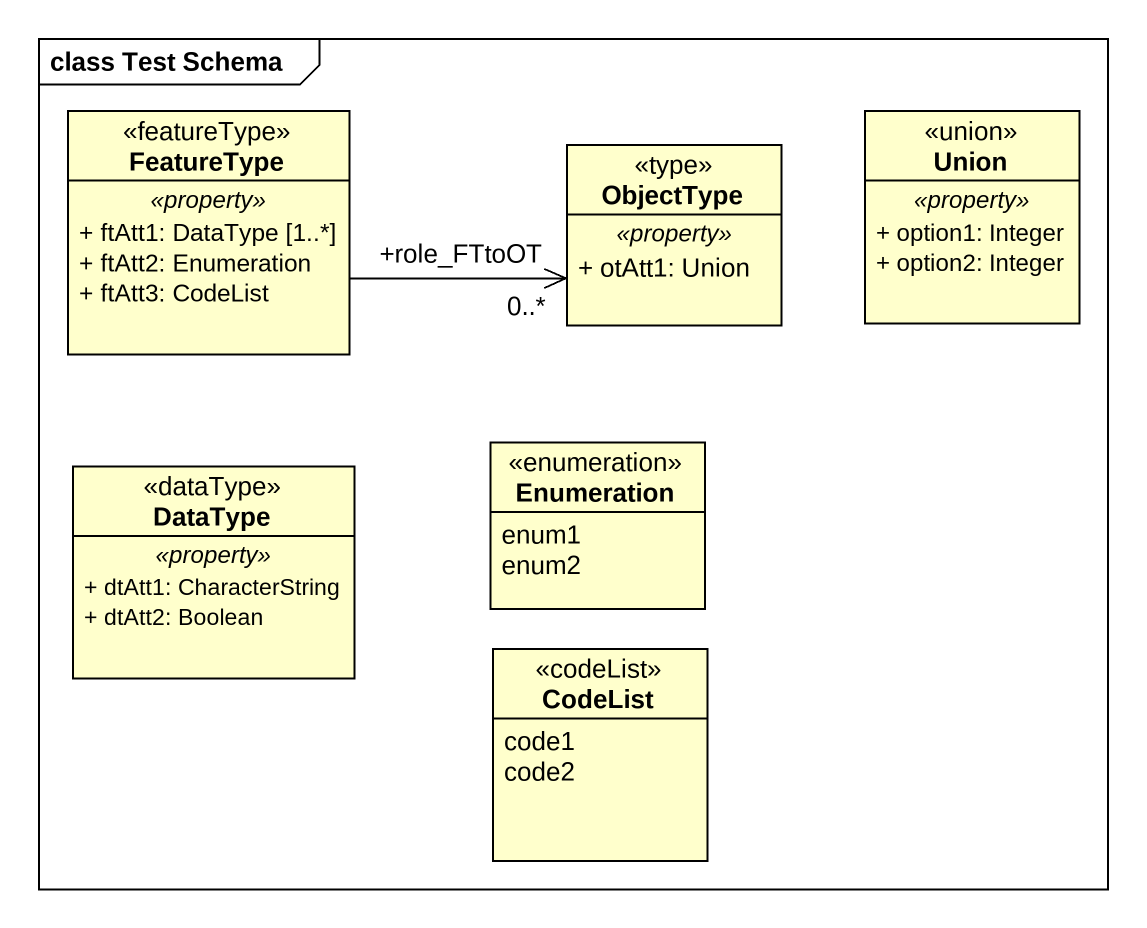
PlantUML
@startuml
mainframe class Test Schema
hide circle
hide empty members
skinparam classAttributeIconSize 0
class FeatureType <<featureType>> {
  .. <<property>> ..
  + ftAtt1: DataType [1..*]
  + ftAtt2: Enumeration
  + ftAtt3: CodeList
}
class ObjectType <<type>> {
  .. <<property>> ..
  + otAtt1: Union
}
class Union <<union>> {
  .. <<property>> ..
  + option1: Integer
  + option2: Integer
}
class DataType <<dataType>> {
  .. <<property>> ..
  + dtAtt1: CharacterString
  + dtAtt2: Boolean
}
enum Enumeration {
  enum1
  enum2
}
class CodeList <<codeList>> {
  code1
  code2
}
FeatureType -right-> "+role_FTtoOT\n0..*" ObjectType
@enduml
